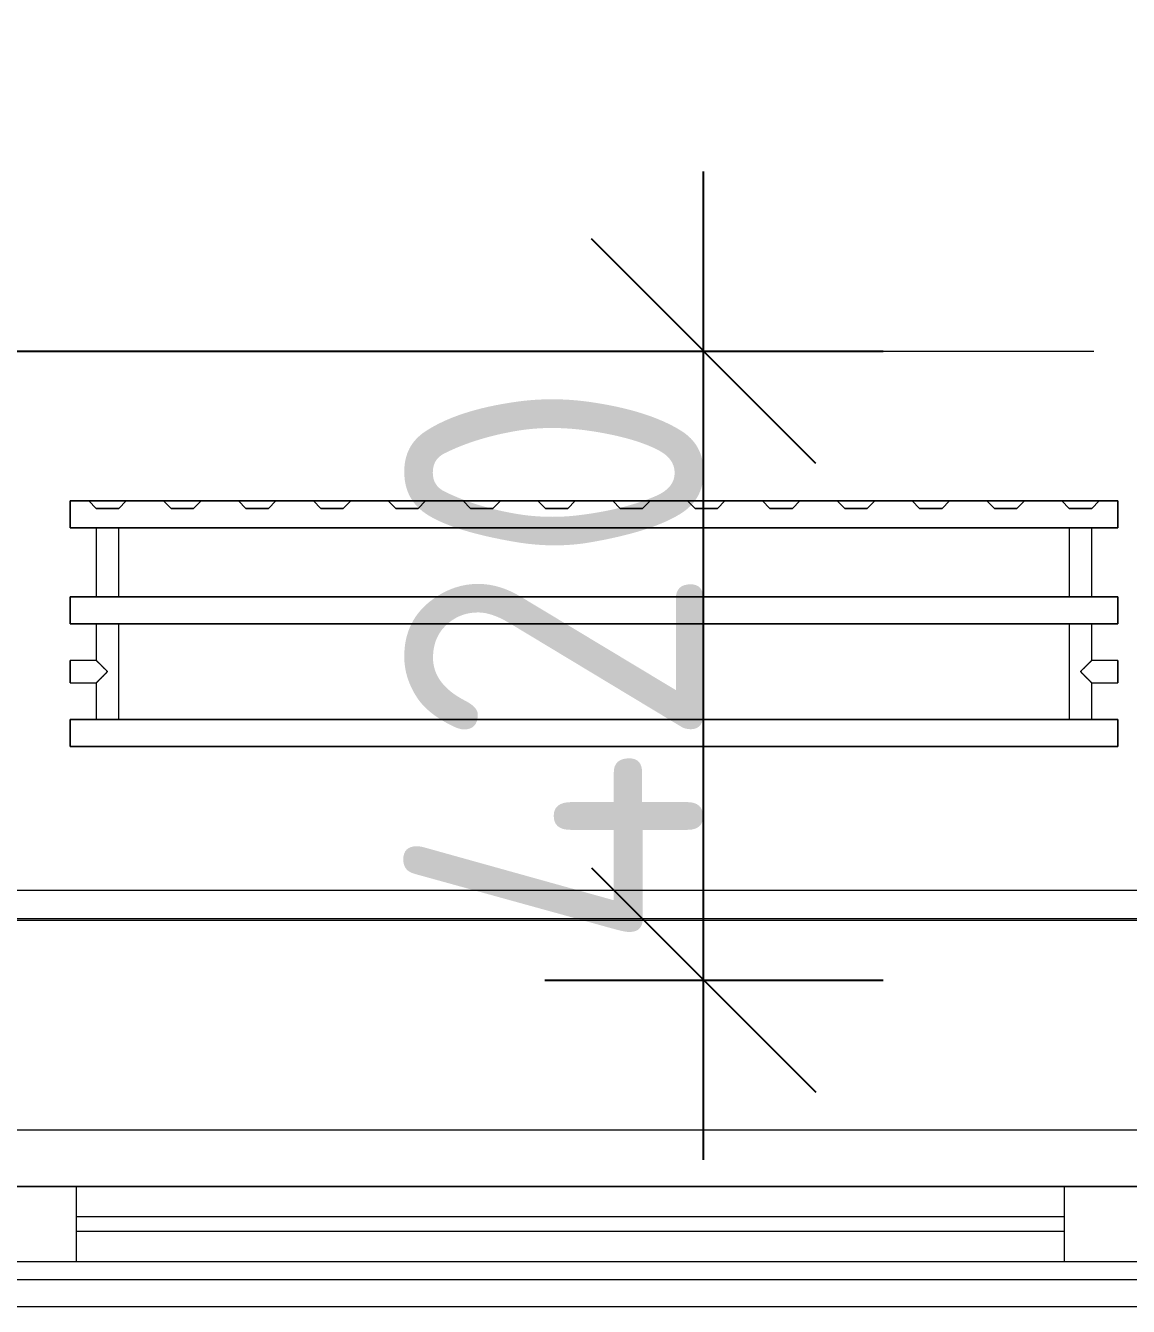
# Model space of a CAD drawing. Header units: millimetres. Extents: x -4029 to 232974, y -8553 to 104777.
# Drawn here: x 26496 to 27233, y -118 to 738 of the extents above; entities that cross this region are included whole.
import ezdxf

# ---------------------------------------------------------------- set-up
doc = ezdxf.new("R2010")
doc.units = ezdxf.units.MM
doc.linetypes.add('ADSK_Штрих_ш2 п1', pattern=[300, 200, -100])
doc.linetypes.add('Осевая', pattern=[3175, 634.9999999999999, -476.25, 1587.5, -476.25])
for name, color, linetype, lineweight in [('5.2) Перег WD5', 3, 'Continuous', 30), ('A-AREA-BNDY', 7, 'Continuous', 9), ('A-DETL-1', 7, 'ADSK_Штрих_ш2 п1', 9), ('A-GLAZ', 7, 'Continuous', 9), ('A-WALL', 7, 'Continuous', 9), ('I-WALL', 7, 'Continuous', 9), ('Оси-2', 7, 'Осевая', 9)]:
    doc.layers.add(name, color=color, linetype=linetype, lineweight=lineweight)
doc.layers.add('A-FLOR-1', color=7, linetype='Continuous', lineweight=9, true_color=0xaaaaaa)
doc.layers.add('M-EQPM-1', color=7, linetype='Continuous', lineweight=9, true_color=0xaaaaaa)
doc.styles.add('ISOCPEUR_1', font='isocpeur.ttf', dxfattribs={"width": 0.9, "height": 200})
doc.dimstyles.new('ISO-2_0_0_9К_Средний_округл2', dxfattribs={"dimscale": 304.8, "dimtxt": 199.196235162063, "dimasz": 0.4921259842519685, "dimexe": 0.3937007874015748, "dimexo": 0, "dimgap": 0, "dimtad": 1, "dimdec": 0, "dimrnd": 10, "dimzin": 0, "dimdsep": 46, "dimtxsty": 'ISOCPEUR_1', "dimblk1": 'OBLIQUE', "dimblk2": 'OBLIQUE', "dimsah": 1, "dimcen": 0.09, "dimdle": 0.3937007874015748, "dimazin": 0, "dimtfac": 1, "dimtdec": 4, "dimtix": 1, "dimtmove": 1, "dimatfit": 3, "dimfxl": 1, "dimtvp": 1, "dimtolj": 1, "dimtzin": 0, "dimarcsym": 2})
doc.dimstyles.new('ISO-2_0_0_9К_Средний_округл2_1', dxfattribs={"dimscale": 304.8, "dimtxt": 199.196235162063, "dimasz": 0.4921259842519685, "dimexe": 0.3937007874015748, "dimexo": 0, "dimgap": 0, "dimtad": 1, "dimdec": 0, "dimrnd": 10, "dimzin": 0, "dimdsep": 46, "dimtxsty": 'ISOCPEUR_1', "dimblk1": 'OBLIQUE', "dimblk2": 'OBLIQUE', "dimsah": 1, "dimcen": 0.09, "dimdle": 0.3937007874015748, "dimazin": 0, "dimtfac": 1, "dimtdec": 4, "dimtix": 1, "dimtmove": 0, "dimatfit": 3, "dimfxl": 1, "dimtvp": 1, "dimtolj": 1, "dimtzin": 0, "dimarcsym": 2})

# ---------------------------------------------------------------- blocks, each defined once
blk = doc.blocks.new('120_Окно_СКБ_1Ст - 120_Окно_СКБ_1Ст 900х2500_h_-V46-План монтажа стен и перегородок 1 этажа в осях 1-12')
at = {"layer": 'A-GLAZ'}
for p, q in [((-450.0000000000072, -126.9999999999679), (-450.0000000000072, -56.9999999999578)), ((-450.0000000000072, -56.9999999999578), (-379.9999999999655, -56.99999999995794)), ((449.999999999992, -56.99999999995914), (-450.0000000000076, -56.99999999995769)), ((-379.9999999999655, -56.99999999995794), (-379.9999999999655, -126.9999999999681)), ((380.000000000048, -126.9999999999693), (380.000000000048, -56.99999999995916)), ((380.000000000048, -56.99999999995916), (449.9999999999924, -56.99999999995929)), ((449.9999999999924, -56.99999999995929), (449.9999999999924, -126.9999999999694)), ((379.999999999989, -86.99999999996878), (-380.0000000000107, -86.99999999996635)), ((-380.0000000000107, -86.99999999996635), (-380.0000000000108, -126.9999999999688)), ((-330.0000000000068, -136.9999999999696), (-330.0000000000063, -86.9999999999665)), ((329.9999999999974, -136.9999999999717), (329.9999999999976, -86.99999999996864)), ((379.9999999999889, -126.9999999999713), (379.999999999989, -86.99999999996878)), ((-330.0000000000065, -106.9999999999643), (329.9999999999974, -106.9999999999664)), ((329.9999999999974, -116.9999999999664), (-330.0000000000065, -116.9999999999643)), ((-379.9999999999655, -126.9999999999681), (-450.0000000000072, -126.9999999999679)), ((-450.0000000000076, -126.9999999999679), (-400.0000000000047, -126.999999999968)), ((-380.0000000000108, -126.9999999999688), (-400.000000000007, -126.9999999999688)), ((-400.000000000007, -126.9999999999688), (-400.000000000007, -136.9999999999693)), ((449.9999999999924, -126.9999999999694), (380.000000000048, -126.9999999999693)), ((399.999999999997, -126.9999999999714), (379.9999999999889, -126.9999999999713)), ((399.9999999999977, -126.9999999999692), (449.999999999992, -126.9999999999693)), ((399.999999999997, -136.9999999999719), (399.999999999997, -126.9999999999714)), ((-400.000000000007, -136.9999999999693), (399.999999999997, -136.9999999999719)), ((399.999999999997, -136.9999999999719), (-400.000000000007, -136.9999999999693))]:
    blk.add_line(p, q, dxfattribs=at)
blk = doc.blocks.new('radiator_prado_classic_z_tip_30_po exemplyaru - Classic Z Тип 30-500-V70-План монтажа стен и перегородок 1 этажа в осях 1-12')
at = {"layer": 'M-EQPM-1'}
for p, q in [((-1.353583911622991e-13, 228), (-1.353583911622991e-13, 210)), ((699.9999999999984, 228), (-1.353583911622991e-13, 228)), ((-1.353583911622991e-13, 210), (-1.353583911622991e-13, 228)), ((-1.353583911622991e-13, 228), (12.50000000001118, 228)), ((12.50000000001118, 228), (37.49999999998723, 228)), ((37.49999999998769, 228), (12.49999999998769, 228)), ((12.49999999998769, 228), (37.49999999998769, 228)), ((12.50000000001238, 227.9999999999982), (17.50000000001238, 222.9999999999981)), ((12.49999999998769, 227.9999999999982), (17.50000000001239, 222.9999999999981)), ((32.50000000001238, 222.9999999999981), (17.50000000001238, 222.9999999999981)), ((17.50000000001238, 222.9999999999981), (32.50000000001238, 222.9999999999981)), ((32.50000000001238, 222.9999999999981), (37.50000000001238, 227.9999999999982)), ((37.49999999998769, 227.9999999999982), (32.50000000001238, 222.9999999999981)), ((37.49999999998723, 228), (62.5000000000141, 228)), ((62.5000000000141, 228), (87.49999999998592, 228)), ((87.4999999999877, 228), (62.49999999998769, 228)), ((62.49999999998769, 228), (87.4999999999877, 228)), ((62.50000000001239, 227.9999999999982), (67.50000000001239, 222.9999999999981)), ((62.49999999998769, 227.9999999999982), (67.50000000001239, 222.9999999999981)), ((82.50000000001239, 222.9999999999981), (67.50000000001239, 222.9999999999981)), ((67.50000000001239, 222.9999999999981), (82.50000000001239, 222.9999999999981)), ((82.50000000001239, 222.9999999999981), (87.50000000001239, 227.9999999999982)), ((87.4999999999877, 227.9999999999982), (82.50000000001239, 222.9999999999981)), ((87.49999999998592, 228), (112.5000000000128, 228)), ((112.5000000000128, 228), (137.4999999999889, 228)), ((137.4999999999877, 228), (112.4999999999877, 228)), ((112.4999999999877, 228), (137.4999999999877, 228)), ((112.5000000000124, 227.9999999999982), (117.5000000000124, 222.9999999999981)), ((112.4999999999877, 227.9999999999982), (117.5000000000124, 222.9999999999981)), ((132.5000000000124, 222.9999999999981), (117.5000000000124, 222.9999999999981)), ((117.5000000000124, 222.9999999999981), (132.5000000000124, 222.9999999999981)), ((132.5000000000124, 222.9999999999981), (137.5000000000124, 227.9999999999982)), ((137.4999999999877, 227.9999999999982), (132.5000000000124, 222.9999999999981)), ((137.4999999999889, 228), (162.5000000000115, 228)), ((162.5000000000115, 228), (187.4999999999876, 228)), ((187.4999999999877, 228), (162.4999999999877, 228)), ((162.4999999999877, 228), (187.4999999999877, 228)), ((162.5000000000124, 227.9999999999982), (167.5000000000124, 222.9999999999981)), ((162.4999999999877, 227.9999999999982), (167.5000000000124, 222.9999999999981)), ((182.5000000000124, 222.9999999999981), (167.5000000000124, 222.9999999999981)), ((167.5000000000124, 222.9999999999981), (182.5000000000124, 222.9999999999981)), ((182.5000000000124, 222.9999999999981), (187.5000000000124, 227.9999999999982)), ((187.4999999999877, 227.9999999999982), (182.5000000000124, 222.9999999999981)), ((187.4999999999876, 228), (212.5000000000102, 228)), ((212.5000000000102, 228), (237.4999999999862, 228)), ((237.4999999999877, 228), (212.4999999999877, 228)), ((212.4999999999877, 228), (237.4999999999877, 228)), ((212.5000000000124, 227.9999999999982), (217.5000000000124, 222.9999999999981)), ((212.4999999999877, 227.9999999999982), (217.5000000000124, 222.9999999999981)), ((232.5000000000124, 222.9999999999981), (217.5000000000124, 222.9999999999981)), ((217.5000000000124, 222.9999999999981), (232.5000000000124, 222.9999999999981)), ((232.5000000000124, 222.9999999999981), (237.5000000000124, 227.9999999999982)), ((237.4999999999877, 227.9999999999982), (232.5000000000124, 222.9999999999981)), ((237.4999999999862, 228), (262.5000000000131, 228)), ((262.5000000000131, 228), (287.4999999999891, 228)), ((287.4999999999877, 228), (262.4999999999877, 228)), ((262.4999999999877, 228), (287.4999999999877, 228)), ((262.5000000000124, 227.9999999999982), (267.5000000000124, 222.9999999999981)), ((262.4999999999877, 227.9999999999982), (267.5000000000124, 222.9999999999981)), ((282.5000000000124, 222.9999999999981), (267.5000000000124, 222.9999999999981)), ((267.5000000000124, 222.9999999999981), (282.5000000000124, 222.9999999999981)), ((282.5000000000124, 222.9999999999981), (287.5000000000124, 227.9999999999982)), ((287.4999999999877, 227.9999999999982), (282.5000000000124, 222.9999999999981)), ((287.4999999999891, 228), (312.5000000000117, 228)), ((312.5000000000117, 228), (337.4999999999878, 228)), ((337.4999999999877, 228), (312.4999999999876, 228)), ((312.4999999999876, 228), (337.4999999999877, 228)), ((312.5000000000123, 227.9999999999982), (317.5000000000123, 222.9999999999981)), ((312.4999999999876, 227.9999999999982), (317.5000000000123, 222.9999999999981)), ((332.5000000000123, 222.9999999999981), (317.5000000000123, 222.9999999999981)), ((317.5000000000123, 222.9999999999981), (332.5000000000123, 222.9999999999981)), ((332.5000000000123, 222.9999999999981), (337.5000000000123, 227.9999999999982)), ((337.4999999999877, 227.9999999999982), (332.5000000000123, 222.9999999999981)), ((337.4999999999878, 228), (362.5000000000105, 228)), ((362.5000000000105, 228), (387.4999999999865, 228)), ((387.4999999999877, 228), (362.4999999999877, 228)), ((362.4999999999877, 228), (387.4999999999877, 228)), ((362.5000000000123, 227.9999999999982), (367.5000000000123, 222.9999999999981)), ((362.4999999999877, 227.9999999999982), (367.5000000000123, 222.9999999999981)), ((382.5000000000123, 222.9999999999981), (367.5000000000123, 222.9999999999981)), ((367.5000000000123, 222.9999999999981), (382.5000000000123, 222.9999999999981)), ((382.5000000000123, 222.9999999999981), (387.5000000000123, 227.9999999999982)), ((387.4999999999877, 227.9999999999982), (382.5000000000123, 222.9999999999981)), ((387.4999999999865, 228), (412.5000000000134, 228)), ((412.5000000000134, 228), (437.4999999999852, 228)), ((437.4999999999877, 228), (412.4999999999877, 228)), ((412.4999999999877, 228), (437.4999999999877, 228)), ((412.5000000000123, 227.9999999999982), (417.5000000000123, 222.9999999999981)), ((412.4999999999877, 227.9999999999982), (417.5000000000123, 222.9999999999981)), ((432.5000000000123, 222.9999999999981), (417.5000000000123, 222.9999999999981)), ((417.5000000000123, 222.9999999999981), (432.5000000000123, 222.9999999999981)), ((432.5000000000123, 222.9999999999981), (437.5000000000123, 227.9999999999982)), ((437.4999999999877, 227.9999999999982), (432.5000000000123, 222.9999999999981)), ((437.4999999999852, 228), (462.500000000012, 228)), ((462.500000000012, 228), (487.4999999999881, 228)), ((487.4999999999877, 228), (462.4999999999877, 228)), ((462.4999999999877, 228), (487.4999999999877, 228)), ((462.5000000000123, 227.9999999999982), (467.5000000000123, 222.9999999999981)), ((462.4999999999877, 227.9999999999982), (467.5000000000123, 222.9999999999981)), ((482.5000000000123, 222.9999999999981), (467.5000000000123, 222.9999999999981)), ((467.5000000000123, 222.9999999999981), (482.5000000000123, 222.9999999999981)), ((482.5000000000123, 222.9999999999981), (487.5000000000123, 227.9999999999982)), ((487.4999999999877, 227.9999999999982), (482.5000000000123, 222.9999999999981)), ((487.4999999999881, 228), (512.5000000000107, 228)), ((512.5000000000107, 228), (537.4999999999868, 228)), ((537.4999999999876, 228), (512.4999999999876, 228)), ((512.4999999999876, 228), (537.4999999999876, 228)), ((512.5000000000124, 227.9999999999982), (517.5000000000124, 222.9999999999981)), ((512.4999999999876, 227.9999999999982), (517.5000000000124, 222.9999999999981)), ((532.5000000000124, 222.9999999999981), (517.5000000000124, 222.9999999999981)), ((517.5000000000124, 222.9999999999981), (532.5000000000124, 222.9999999999981)), ((532.5000000000124, 222.9999999999981), (537.5000000000124, 227.9999999999982)), ((537.4999999999876, 227.9999999999982), (532.5000000000124, 222.9999999999981)), ((537.4999999999868, 228), (562.5000000000138, 228)), ((562.5000000000138, 228), (587.4999999999856, 228)), ((587.4999999999876, 228), (562.4999999999876, 228)), ((562.4999999999876, 228), (587.4999999999876, 228)), ((562.5000000000124, 227.9999999999982), (567.5000000000124, 222.9999999999981)), ((562.4999999999876, 227.9999999999982), (567.5000000000124, 222.9999999999981)), ((582.5000000000124, 222.9999999999981), (567.5000000000124, 222.9999999999981)), ((567.5000000000124, 222.9999999999981), (582.5000000000124, 222.9999999999981)), ((582.5000000000124, 222.9999999999981), (587.5000000000124, 227.9999999999982)), ((587.4999999999876, 227.9999999999982), (582.5000000000124, 222.9999999999981)), ((587.4999999999856, 228), (612.5000000000125, 228)), ((612.5000000000125, 228), (637.4999999999884, 228)), ((637.4999999999877, 228), (612.4999999999877, 228)), ((612.4999999999877, 228), (637.4999999999877, 228)), ((612.4999999999877, 227.9999999999982), (617.5000000000124, 222.9999999999981)), ((617.5000000000123, 222.9999999999981), (612.5000000000124, 227.9999999999982)), ((632.5000000000124, 222.9999999999981), (617.5000000000123, 222.9999999999981)), ((617.5000000000124, 222.9999999999981), (632.5000000000124, 222.9999999999981)), ((632.5000000000124, 222.9999999999981), (637.5000000000124, 227.9999999999982)), ((637.4999999999877, 227.9999999999982), (632.5000000000124, 222.9999999999981)), ((637.4999999999884, 228), (662.500000000011, 228)), ((662.500000000011, 228), (687.4999999999872, 228)), ((687.4999999999877, 228), (662.4999999999877, 228)), ((662.4999999999877, 228), (687.4999999999877, 228)), ((662.5000000000124, 227.9999999999982), (667.5000000000123, 222.9999999999981)), ((662.4999999999877, 227.9999999999982), (667.5000000000124, 222.9999999999981)), ((682.5000000000124, 222.9999999999981), (667.5000000000123, 222.9999999999981)), ((667.5000000000124, 222.9999999999981), (682.5000000000124, 222.9999999999981)), ((682.5000000000124, 222.9999999999981), (687.5000000000124, 227.9999999999982)), ((687.4999999999877, 227.9999999999982), (682.5000000000124, 222.9999999999981)), ((687.4999999999872, 228), (699.9999999999984, 228)), ((699.9999999999984, 210), (699.9999999999984, 228)), ((699.9999999999984, 228), (699.9999999999984, 210)), ((-1.353583911622991e-13, 210), (699.9999999999984, 210)), ((17.49999999999873, 210), (-1.353583911622991e-13, 210)), ((17.50000000003067, 210.0000000000042), (17.50000000003067, 164.0000000000104)), ((17.50000000003067, 210.0000000000042), (17.50000000003067, 164.0000000000104)), ((32.49999999999969, 210), (17.49999999999972, 210)), ((17.49999999999972, 210), (32.49999999999969, 210)), ((32.50000000000024, 210.0000000000001), (17.50000000000026, 210)), ((17.50000000000026, 210), (32.50000000000024, 210.0000000000001)), ((31.49519052838454, 210), (18.50480947161817, 210)), ((32.5000000000316, 164.0000000000104), (32.5000000000316, 210.0000000000042)), ((32.5000000000316, 164.0000000000104), (32.5000000000316, 210.0000000000042)), ((667.4999999999902, 210), (32.49999999999979, 210)), ((667.5000000000258, 210.0000000000042), (667.5000000000258, 164.000000000019)), ((667.5000000000258, 210.0000000000042), (667.5000000000258, 164.000000000019)), ((682.4999999999922, 210.0000000000022), (667.499999999992, 210.0000000000021)), ((667.499999999992, 210.0000000000021), (676.9411428382609, 210.0000000000022)), ((682.4999999999916, 210.0000000000022), (667.4999999999917, 210.0000000000021)), ((667.4999999999917, 210.0000000000021), (682.4999999999916, 210.0000000000022)), ((681.4951905283759, 210), (668.5048094716095, 210)), ((676.9411428382609, 210.0000000000022), (682.4999999999922, 210.0000000000022)), ((682.5000000000267, 164.000000000019), (682.5000000000267, 210.0000000000042)), ((682.5000000000267, 164.000000000019), (682.5000000000267, 210.0000000000042)), ((699.9999999999984, 210), (682.499999999991, 210)), ((700.0000000000052, 164.000000000022), (3.790034952544374e-12, 164.0000000000131)), ((3.790034952544368e-12, 164.0000000000131), (2.980768341629401e-12, 146.0000000000005)), ((2.980768341629401e-12, 146.0000000000005), (3.790034952544368e-12, 164.0000000000131)), ((3.790034952544368e-12, 164.0000000000131), (17.49999999999853, 164.0000000000134)), ((32.49999999999984, 164.0000000000136), (17.49999999999986, 164.0000000000135)), ((17.49999999999986, 164.0000000000134), (32.49999999999984, 164.0000000000134)), ((32.50000000000038, 164.0000000000136), (17.50000000000041, 164.0000000000135)), ((17.50000000000041, 164.0000000000134), (32.50000000000038, 164.0000000000134)), ((18.50480947161791, 164.0000000000134), (31.49519052838433, 164.0000000000136)), ((32.49999999999947, 164.0000000000136), (667.4999999999924, 164.0000000000216)), ((682.4999999999922, 164.0000000000218), (667.4999999999923, 164.0000000000217)), ((667.4999999999923, 164.0000000000216), (682.2444436971602, 164.0000000000217)), ((680.303300858891, 164.0000000000218), (667.4999999999917, 164.0000000000217)), ((667.4999999999917, 164.0000000000216), (682.4999999999918, 164.0000000000217)), ((668.5048094716119, 164.0000000000216), (681.4951905283783, 164.0000000000218)), ((681.4951905283751, 164.0000000000218), (680.303300858891, 164.0000000000218)), ((682.4999999999918, 164.0000000000218), (681.4951905283751, 164.0000000000218)), ((682.2444436971602, 164.0000000000217), (682.4999999999922, 164.0000000000217)), ((682.4999999999936, 164.0000000000218), (700.0000000000052, 164.000000000022)), ((700.0000000000055, 146.000000000022), (700.0000000000052, 164.000000000022)), ((700.0000000000052, 164.000000000022), (700.0000000000055, 146.000000000022)), ((3.011724203361148e-12, 146.0000000000005), (700.0000000000055, 146.000000000022)), ((17.49999999999751, 146.000000000001), (2.97788460557058e-12, 146.0000000000005)), ((17.50000000003067, 145.9999999999971), (17.50000000003067, 121.5005832578202)), ((17.50000000003067, 145.9999999999971), (17.50000000003067, 121.4999999999984)), ((17.49999999999992, 146.0000000000011), (32.49999999999989, 146.0000000000011)), ((32.49999999999989, 146.0000000000015), (17.49999999999992, 146.0000000000014)), ((17.50000000000047, 146.0000000000011), (32.50000000000045, 146.0000000000011)), ((32.50000000000045, 146.0000000000015), (17.50000000000047, 146.0000000000014)), ((31.49519052838332, 146.0000000000014), (18.50480947161695, 146.0000000000011)), ((32.5000000000316, 82.00000000001168), (32.5000000000316, 145.9999999999971)), ((32.5000000000316, 82.00000000001168), (32.5000000000316, 145.9999999999971)), ((667.4999999999887, 146.000000000021), (32.49999999999856, 146.0000000000015)), ((667.5000000000258, 146.0000000000231), (667.5000000000258, 82.00000000002034)), ((667.5000000000258, 146.0000000000231), (667.5000000000258, 82.00000000002034)), ((667.4999999999923, 146.000000000021), (682.4999999999924, 146.0000000000211)), ((682.4999999999924, 146.0000000000215), (667.4999999999923, 146.0000000000214)), ((667.499999999992, 146.000000000021), (668.5048094716087, 146.000000000021)), ((682.4999999999918, 146.0000000000215), (667.499999999992, 146.0000000000214)), ((668.5048094716087, 146.000000000021), (682.4999999999918, 146.0000000000211)), ((681.4951905283745, 146.0000000000214), (668.504809471608, 146.0000000000211)), ((682.5000000000267, 121.500000000007), (682.5000000000267, 146.0000000000231)), ((682.5000000000267, 121.500000000007), (682.5000000000267, 146.0000000000231)), ((700.0000000000055, 146.000000000022), (682.4999999999897, 146.0000000000215)), ((17.50000000003067, 121.5005832578202), (3.465174813754857e-11, 121.5005832578202)), ((17.50000000003067, 121.4999999999984), (3.465174813754857e-11, 121.4999999999984)), ((-1.015187933717312e-13, 121.4999999999997), (-1.015187933717312e-13, 121.2444436971677)), ((-1.015187933717312e-13, 106.4999999999996), (-1.015187933717312e-13, 121.4999999999997)), ((-1.165582281078768e-14, 121.2450269549899), (-1.505095038923698e-14, 120.4957737862051)), ((9.059763036548116e-15, 120.4957737862051), (8.248008404167683e-16, 121.2450269549898)), ((8.248008404167683e-16, 121.2450269549898), (-1.165582281078768e-14, 121.2450269549899)), ((-1.015187933717312e-13, 121.2444436971677), (-1.015187933717312e-13, 106.7555563028317)), ((-1.505207352083505e-14, 120.4952933092115), (-1.619491011567433e-14, 119.303884116721)), ((1.790278780956202e-14, 119.3038841167209), (9.063989830944599e-15, 120.4952933092115)), ((700.0000000000315, 121.500000000007), (682.5000000000267, 121.500000000007)), ((700.0000000000315, 121.4999999999984), (682.5000000000267, 121.4999999999984)), ((699.9999999999999, 121.5000000000102), (699.9999999999999, 106.5000000000102)), ((699.9999999999999, 121.2444436971782), (699.9999999999999, 121.5000000000102)), ((699.9999999999999, 121.500000000001), (699.9999999999999, 121.2444436971691)), ((699.9999999999999, 121.244443697169), (699.9999999999999, 121.500000000001)), ((699.9999999999999, 106.7555563028422), (699.9999999999999, 121.2444436971782)), ((699.9999999999999, 121.2444436971691), (699.9999999999999, 106.755556302833)), ((699.9999999999999, 106.755556302833), (699.9999999999999, 121.244443697169)), ((-1.619490212485079e-14, 119.3033627524967), (-1.500974302522585e-14, 117.7505832578219)), ((2.675123763496699e-14, 117.7505832578218), (1.790614759444643e-14, 119.3033627524967)), ((-1.500898969456303e-14, 117.7500349462617), (-1.15762162965244e-14, 115.9417260960908)), ((3.50021052799164e-14, 115.9417260960907), (2.675402614754281e-14, 117.7500349462617)), ((-1.157486653357033e-14, 115.9411562188376), (-6.128319101959813e-15, 114.0005832578219)), ((4.209310774961041e-14, 114.0005832578218), (3.500443666476734e-14, 115.9411562188375)), ((-6.126413545124231e-15, 113.9999932836935), (9.626833677345343e-16, 112.0594404195529)), ((4.754100494417506e-14, 112.0594404195529), (4.209501315725102e-14, 113.9999932836935)), ((9.651853690041868e-16, 112.0588288792925), (9.213551012683942e-15, 110.2505832578218)), ((5.097453167287652e-14, 110.2505832578218), (4.754245321478359e-14, 112.0588288792925)), ((9.216798383108801e-15, 110.2499447691657), (1.80620008380889e-14, 108.6972823989227)), ((5.215969876332502e-14, 108.6972823989227), (5.097540864870687e-14, 110.2499447691657)), ((1.806637939383802e-14, 108.6966030207544), (3.51399878072341e-14, 106.7561395606538)), ((4.762061145843847e-14, 106.7561395606538), (5.215970868147802e-14, 108.6966030207544)), ((3.51399878072341e-14, 106.7561395606538), (4.762061145843847e-14, 106.7561395606538)), ((-1.015187933717312e-13, 106.7555563028317), (-1.015187933717312e-13, 106.4999999999996)), ((3.465174813754857e-11, 106.5005832578236), (17.50000000003067, 106.5005832578236)), ((3.465174813754857e-11, 106.5000000000018), (17.50000000003067, 106.5000000000018)), ((17.50000000003067, 106.5000000000018), (17.50000000003067, 82.00000000001168)), ((17.50000000003067, 106.5000000000018), (17.50000000003067, 82.00000000001168)), ((682.5000000000267, 82.00000000002034), (682.5000000000267, 106.5000000000104)), ((682.5000000000267, 106.5000000000104), (700.0000000000315, 106.5000000000104)), ((682.5000000000267, 82.00000000002034), (682.5000000000267, 106.5000000000018)), ((682.5000000000267, 106.5000000000018), (700.0000000000315, 106.5000000000018)), ((699.9999999999999, 106.5000000000102), (699.9999999999999, 106.7555563028422)), ((699.9999999999999, 106.755556302833), (699.9999999999999, 106.500000000001)), ((699.9999999999999, 106.500000000001), (699.9999999999999, 106.755556302833)), ((700.0000000000063, 82.00000000002015), (5.008260473005066e-12, 82.00000000001127)), ((4.974420875214485e-12, 82.00000000001127), (3.113242996732872e-12, 64.00000000000118)), ((3.113242996732872e-12, 64.00000000000118), (4.974420875214485e-12, 82.00000000001127)), ((4.974420875214485e-12, 82.00000000001127), (17.49999999999961, 82.0000000000115)), ((32.5000000000001, 82.0000000000117), (17.50000000000013, 82.00000000001167)), ((17.50000000000013, 82.0000000000115), (32.5000000000001, 82.00000000001153)), ((32.50000000000065, 82.0000000000117), (17.50000000000068, 82.00000000001167)), ((17.50000000000068, 82.0000000000115), (32.50000000000065, 82.00000000001153)), ((18.50480947161898, 82.00000000001151), (31.49519052838532, 82.00000000001168)), ((32.50000000000045, 82.00000000001168), (667.4999999999895, 82.00000000001975)), ((682.4999999999924, 82.00000000001994), (667.4999999999925, 82.0000000000199)), ((667.4999999999925, 82.00000000001974), (676.9411428382615, 82.00000000001975)), ((678.7499999999922, 82.00000000001994), (667.499999999992, 82.0000000000199)), ((667.499999999992, 82.00000000001974), (682.4999999999922, 82.00000000001977)), ((668.5048094716091, 82.00000000001975), (681.4951905283754, 82.00000000001992)), ((676.9411428382615, 82.00000000001975), (682.2444436971605, 82.00000000001977)), ((682.4999999999922, 82.00000000001994), (678.7499999999922, 82.00000000001994)), ((682.2444436971605, 82.00000000001977), (682.4999999999924, 82.00000000001977)), ((682.4999999999905, 82.00000000001994), (700.0000000000063, 82.00000000002015)), ((700.0000000000066, 64.00000000002014), (700.0000000000063, 82.00000000002015)), ((700.0000000000063, 82.00000000002015), (700.0000000000066, 64.00000000002014)), ((700.0000000000066, 64.00000000002014), (3.113242996732879e-12, 64.00000000000118)), ((3.147082594523447e-12, 64.00000000000118), (700.0000000000066, 64.00000000002014))]:
    blk.add_line(p, q, dxfattribs=at)
for points, knots in [([(17.77205081869683, 121.2285324391265), (17.72826486787363, 121.2710248955809), (17.65050420164443, 121.3447312140483), (17.53627309010234, 121.4551101151464), (17.50000000000001, 121.4939586576112), (17.5, 121.5005832578219)], [0.8571428571428571, 0.8571428571428571, 0.8571428571428571, 0.8571428571428571, 0.8928571428571428, 0.9285714285714286, 1, 1, 1, 1]), ([(17.5, 121.5005832578219), (17.5, 121.4939586576107), (17.53627309007833, 121.4551101150913), (17.65050420168423, 121.3447312141364), (17.72826486778548, 121.2710248953802), (17.77205081869653, 121.2285324391239)], [0, 0, 0, 0, 0.07142857142857142, 0.1071428571428571, 0.1428571428571428, 0.1428571428571428, 0.1428571428571428, 0.1428571428571428]), ([(17.50000000000056, 121.4999999999997), (17.50658097928878, 121.4999999999997), (17.54537608437393, 121.4637652164756), (17.65570946138091, 121.3496068684272), (17.72939927606513, 121.2718840036124), (17.77188736218061, 121.2281126378194)], [0, 0, 0, 0, 0.07142857142857142, 0.1071428571428571, 0.1428571428571428, 0.1428571428571428, 0.1428571428571428, 0.1428571428571428]), ([(24.9999999999999, 113.9999999999996), (24.5154124925356, 114.4782986486764), (23.5570709230076, 115.446036417837), (22.37279159291939, 116.6265242932587), (21.57212273970964, 117.4283254406884), (21.1228870658762, 117.8746504523324), (20.79508006356451, 118.2050909946771), (20.47327855672152, 118.5284996921098), (20.15633101619165, 118.8427417028127), (19.84864397022449, 119.1481414199511), (19.55565359229878, 119.4445139697822), (19.27311941757149, 119.7294249439335), (18.99902580724917, 120.0001204132718), (18.74045144187919, 120.2557385648147), (18.50548347321281, 120.4945058166292), (18.28908084884501, 120.7147719850961), (18.08758178440262, 120.9133014856642), (17.91063797935412, 121.0869786742358), (17.76624418306501, 121.2330225710535), (17.65570946147128, 121.349606868467), (17.54537608431999, 121.4637652164517), (17.50658097928885, 121.4999999999997), (17.50000000000056, 121.4999999999997)], [0, 0, 0, 0, 0.1428571428571428, 0.2857142857142857, 0.3571428571428571, 0.3928571428571428, 0.4285714285714285, 0.4642857142857143, 0.5, 0.5357142857142857, 0.5714285714285714, 0.6071428571428571, 0.6428571428571428, 0.6785714285714286, 0.7142857142857143, 0.75, 0.7857142857142857, 0.8214285714285714, 0.8571428571428571, 0.8928571428571428, 0.9285714285714286, 1, 1, 1, 1]), ([(17.77188736218061, 121.2281126378194), (17.8143754482961, 121.1843412720265), (17.91063797807383, 121.0869786736695), (18.08758178917944, 120.9133014877778), (18.28908083101562, 120.7147719772074), (18.50548353975088, 120.49450584607), (18.74045119355334, 120.2557384549397), (18.99902673401133, 120.00012082333), (19.2731159588452, 119.7294234135749), (19.55566650043793, 119.4445196811567), (19.84859579638998, 119.1481201048097), (20.25914913905131, 118.7410549677319), (20.6860660244961, 118.3153506532554), (21.12284011079381, 117.8746296764435), (21.57214950849308, 117.4283372848854), (22.37277228428652, 116.6265157499019), (23.08335568030909, 115.9182300146655), (23.55980044936905, 115.4401995506285)], [0.1428571428571428, 0.1428571428571428, 0.1428571428571428, 0.1428571428571428, 0.1785714285714285, 0.2142857142857143, 0.25, 0.2857142857142857, 0.3214285714285714, 0.3571428571428571, 0.3928571428571428, 0.4285714285714285, 0.4642857142857143, 0.5, 0.5714285714285714, 0.6071428571428571, 0.6428571428571428, 0.7142857142857143, 0.8571428571428571, 0.8571428571428571, 0.8571428571428571, 0.8571428571428571]), ([(674.9999999999972, 114.0000000000102), (675.478324669958, 114.4846110905421), (676.4460645319085, 115.4429588998419), (677.6263517812133, 116.6270342437486), (678.4280676192852, 117.4276215342659), (678.874352569104, 117.8768169639568), (679.2047788221192, 118.2046075909235), (679.528189767511, 118.5264102975452), (679.8424442343139, 118.8433714759897), (680.1478648212666, 119.1510803944006), (680.444258716691, 119.4440923118608), (680.7292056014263, 119.7266556477195), (680.9999474524271, 120.0007888369524), (681.2555996875965, 120.2593989414552), (681.4943823194095, 120.4943907770359), (681.7146226011891, 120.7107895169303), (681.9131153521282, 120.9122686070164), (682.0867800934092, 121.0891932175088), (682.2328547990046, 121.2335884785343), (682.3494957983479, 121.3441479562357), (682.4637269098898, 121.4545268573341), (682.4999999999924, 121.4933753997993), (682.4999999999924, 121.5000000000102)], [0, 0, 0, 0, 0.1428571428571428, 0.2857142857142857, 0.3571428571428571, 0.3928571428571428, 0.4285714285714285, 0.4642857142857143, 0.5, 0.5357142857142857, 0.5714285714285714, 0.6071428571428571, 0.6428571428571428, 0.6785714285714286, 0.7142857142857143, 0.75, 0.7857142857142857, 0.8214285714285714, 0.8571428571428571, 0.8928571428571428, 0.9285714285714286, 1, 1, 1, 1]), ([(682.2279491812957, 121.2279491813138), (682.1841632303846, 121.1854567250576), (682.0867800928417, 121.0891932187887), (681.9131153542454, 120.9122686022402), (681.7146225932863, 120.7107895347567), (681.4943823489043, 120.4943907105089), (681.2555995775191, 120.2593991897391), (680.999947863241, 120.0007879103459), (680.7292040682464, 119.7266591058648), (680.4442644385972, 119.4440794058893), (680.1478434668215, 119.1511285601449), (679.7407507513097, 118.7405461052683), (679.3150339256067, 118.3136162143596), (678.8743317549054, 117.8768639111536), (678.4280794853229, 117.4275947699773), (677.6263432221039, 116.6270535491386), (676.9181778754274, 115.9165925474769), (676.4401870162803, 115.4401870162998)], [0.1428571428571428, 0.1428571428571428, 0.1428571428571428, 0.1428571428571428, 0.1785714285714285, 0.2142857142857143, 0.25, 0.2857142857142857, 0.3214285714285714, 0.3571428571428571, 0.3928571428571428, 0.4285714285714285, 0.4642857142857143, 0.5, 0.5714285714285714, 0.6071428571428571, 0.6428571428571428, 0.7142857142857143, 0.8571428571428571, 0.8571428571428571, 0.8571428571428571, 0.8571428571428571]), ([(676.4401870162801, 115.4401870162909), (676.9181794316287, 115.9165890373972), (677.6263517812127, 116.6270342437404), (678.4280676192841, 117.4276215342575), (678.874352569103, 117.8768169639483), (679.2047788221184, 118.2046075909148), (679.5281897675104, 118.5264102975366), (679.8424442343133, 118.8433714759811), (680.1478648212661, 119.1510803943919), (680.4442587166907, 119.4440923118522), (680.7292056014256, 119.7266556477107), (680.9999474524266, 120.0007888369437), (681.255599687596, 120.2593989414463), (681.4943823194088, 120.4943907770271), (681.7146226011891, 120.7107895169215), (681.9131153521273, 120.9122686070074), (682.0867800934091, 121.0891932174998), (682.1841632304723, 121.1854567248501), (682.2279491812953, 121.2279491813046)], [0.1428571428571428, 0.1428571428571428, 0.1428571428571428, 0.1428571428571428, 0.2857142857142857, 0.3571428571428571, 0.3928571428571428, 0.4285714285714285, 0.4642857142857143, 0.5, 0.5357142857142857, 0.5714285714285714, 0.6071428571428571, 0.6428571428571428, 0.6785714285714286, 0.7142857142857143, 0.75, 0.7857142857142857, 0.8214285714285714, 0.8571428571428571, 0.8571428571428571, 0.8571428571428571, 0.8571428571428571]), ([(681.4912919277368, 120.4912919277457), (681.4147880917757, 120.4160602035762), (681.2555995775186, 120.2593991897297), (680.9999478632415, 120.0007879103364), (680.7292040682455, 119.7266591058553), (680.4442644385977, 119.4440794058796), (680.1478434668207, 119.1511285601353), (679.7407507513101, 118.7405461052586), (679.3150339256068, 118.3136162143498), (678.8743317549056, 117.8768639111438), (678.4280794853229, 117.4275947699677), (677.6263432221045, 116.6270535491291), (676.9181778754287, 115.9165925474666), (676.4401870162817, 115.4401870162895)], [0.2857142857142857, 0.2857142857142857, 0.2857142857142857, 0.2857142857142857, 0.3214285714285714, 0.3571428571428571, 0.3928571428571428, 0.4285714285714285, 0.4642857142857143, 0.5, 0.5714285714285714, 0.6071428571428571, 0.6428571428571428, 0.7142857142857143, 0.8571428571428571, 0.8571428571428571, 0.8571428571428571, 0.8571428571428571]), ([(682.4999999999924, 121.5000000000102), (682.4999999999924, 121.4933753997993), (682.4637269099139, 121.4545268572801), (682.3494957983079, 121.344147956326), (682.2717351322066, 121.27044163757), (682.2279491812957, 121.2279491813138)], [0, 0, 0, 0, 0.07142857142857142, 0.1071428571428571, 0.1428571428571428, 0.1428571428571428, 0.1428571428571428, 0.1428571428571428]), ([(682.4999999999919, 121.500000000001), (682.4999999999919, 121.4933753997901), (682.4637269099137, 121.4545268572709), (682.3494957983074, 121.3441479563166), (682.2717351322065, 121.2704416375607), (682.2279491812953, 121.2279491813044)], [0, 0, 0, 0, 0.07142857142857142, 0.1071428571428571, 0.1428571428571428, 0.1428571428571428, 0.1428571428571428, 0.1428571428571428]), ([(682.2279491812953, 121.2279491813046), (682.2717351321185, 121.2704416377591), (682.3494957983476, 121.3441479562266), (682.4637269098897, 121.454526857325), (682.4999999999919, 121.4933753997902), (682.4999999999919, 121.500000000001)], [0.8571428571428571, 0.8571428571428571, 0.8571428571428571, 0.8571428571428571, 0.8928571428571428, 0.9285714285714286, 1, 1, 1, 1]), ([(17.50000000000061, 106.4999999999996), (17.50658097928889, 106.4999999999996), (17.54537608437412, 106.5362347835236), (17.65570946138119, 106.6503931315721), (17.76624418340758, 106.7669774287942), (17.91063797807424, 106.9130213263298), (18.08758178917988, 107.0866985122214), (18.28908083101611, 107.2852280227919), (18.50548353975142, 107.5054941539293), (18.74045119355389, 107.7442615450593), (18.99902673401191, 107.9998791766692), (19.27311595884583, 108.2705765864241), (19.55566650043859, 108.5554803188423), (19.8485957963907, 108.8518798951891), (20.25914913905216, 109.2589450322669), (20.6860660244971, 109.6846493467433), (21.12284011079491, 110.125370323555), (21.57214950849431, 110.571662715113), (22.37277228428779, 111.3734842500964), (23.55707794432822, 112.5539604754874), (24.51541249253561, 113.5217013513229), (24.9999999999999, 113.9999999999996)], [0, 0, 0, 0, 0.07142857142857142, 0.1071428571428571, 0.1428571428571428, 0.1785714285714285, 0.2142857142857143, 0.25, 0.2857142857142857, 0.3214285714285714, 0.3571428571428571, 0.3928571428571428, 0.4285714285714285, 0.4642857142857143, 0.5, 0.5714285714285714, 0.6071428571428571, 0.6428571428571428, 0.7142857142857143, 0.8571428571428571, 1, 1, 1, 1]), ([(19.55764911841529, 119.4429341394017), (19.65454255198602, 119.3470123817816), (19.85215653317013, 119.1517118179518), (20.25924924868059, 118.7411293630746), (20.57853686795809, 118.4209319448926), (20.79639039580881, 118.2041928620055)], [0.4285714285714285, 0.4285714285714285, 0.4285714285714285, 0.4285714285714285, 0.4642857142857143, 0.5, 0.5714285714285714, 0.5714285714285714, 0.5714285714285714, 0.5714285714285714]), ([(22.14691847804612, 116.8536647797883), (21.91552488274433, 117.0850959532892), (21.57193238071301, 117.4282047920819), (21.12564743089362, 117.8774002217724), (20.90536326221633, 118.0959273064166), (20.79639039581495, 118.2041928620146)], [0.2857142857142857, 0.2857142857142857, 0.2857142857142857, 0.2857142857142857, 0.3571428571428571, 0.3928571428571428, 0.4285714285714285, 0.4285714285714285, 0.4285714285714285, 0.4285714285714285]), ([(20.79639039580881, 118.2041928620055), (20.90531715973417, 118.0958233205619), (21.12566824508442, 117.8774471689586), (21.5719205146665, 117.4281780277817), (21.9155217703316, 117.0850889331362), (22.14691847803473, 116.8536647797748)], [0.5714285714285714, 0.5714285714285714, 0.5714285714285714, 0.5714285714285714, 0.6071428571428571, 0.6428571428571428, 0.7142857142857143, 0.7142857142857143, 0.7142857142857143, 0.7142857142857143]), ([(682.4999999999924, 106.5000000000102), (682.4999999999924, 106.5066246002211), (682.4637269099139, 106.5454731427403), (682.3494957983081, 106.6558520436947), (682.2328547991563, 106.7664115218286), (682.0867800928417, 106.910806781232), (681.9131153542456, 107.0877313977804), (681.7146225932865, 107.2892104652641), (681.4943823489047, 107.5056092895119), (681.255599577519, 107.7406008102816), (680.9999478632417, 107.9992120896749), (680.7292040682463, 108.273340894156), (680.4442644385979, 108.5559205941316), (680.1478434668218, 108.848871439876), (679.7407507513105, 109.2594538947528), (679.3150339256068, 109.6863837856617), (678.874331754906, 110.1231360888677), (678.4280794853232, 110.5724052300439), (677.6263432221047, 111.3729464508827), (676.4460676443113, 112.5570481203198), (675.478324669958, 113.5153889094783), (674.9999999999972, 114.0000000000102)], [0, 0, 0, 0, 0.07142857142857142, 0.1071428571428571, 0.1428571428571428, 0.1785714285714285, 0.2142857142857143, 0.25, 0.2857142857142857, 0.3214285714285714, 0.3571428571428571, 0.3928571428571428, 0.4285714285714285, 0.4642857142857143, 0.5, 0.5714285714285714, 0.6071428571428571, 0.6428571428571428, 0.7142857142857143, 0.8571428571428571, 1, 1, 1, 1]), ([(17.50000000000005, 106.5005832578219), (17.50000000000005, 106.5072078580326), (17.53627309007842, 106.5460564005515), (17.65050420168443, 106.6564353015054), (17.72826486778577, 106.7301416202612), (17.77205081869687, 106.7726340765173)], [0, 0, 0, 0, 0.07142857142857142, 0.1071428571428571, 0.1428571428571428, 0.1428571428571428, 0.1428571428571428, 0.1428571428571428]), ([(17.77205081869658, 106.7726340765199), (17.72826486787343, 106.7301416200652), (17.65050420164432, 106.6564353015974), (17.53627309010238, 106.5460564004985), (17.50000000000004, 106.507207858033), (17.50000000000005, 106.5005832578219)], [0.8571428571428571, 0.8571428571428571, 0.8571428571428571, 0.8571428571428571, 0.8928571428571428, 0.9285714285714286, 1, 1, 1, 1]), ([(17.77188736218067, 106.7718873621799), (17.72939927586689, 106.7281159964747), (17.65570946147111, 106.6503931315322), (17.54537608431992, 106.5362347835476), (17.50658097928884, 106.4999999999996), (17.50000000000061, 106.4999999999997)], [0.8571428571428571, 0.8571428571428571, 0.8571428571428571, 0.8571428571428571, 0.8928571428571428, 0.9285714285714286, 1, 1, 1, 1]), ([(22.14672684227259, 111.1467268422729), (21.91526653394125, 110.915303622496), (21.57212273970856, 110.5716745593118), (21.12288706587522, 110.1253495476677), (20.79508006356359, 109.7949090053229), (20.47327855672069, 109.4715003078902), (20.15633101619085, 109.1572582971871), (19.84864397022375, 108.8518585800486), (19.55565359229806, 108.5554860302174), (19.27311941757085, 108.2705750560662), (18.99902580724859, 107.9998795867276), (18.74045144187868, 107.7442614351848), (18.50548347321237, 107.5054941833702), (18.28908084884462, 107.2852280149033), (18.08758178440227, 107.0866985143352), (17.91063797935384, 106.9130213257635), (17.81437544849446, 106.8156587278851), (17.77188736218067, 106.7718873621799)], [0.2857142857142857, 0.2857142857142857, 0.2857142857142857, 0.2857142857142857, 0.3571428571428571, 0.3928571428571428, 0.4285714285714285, 0.4642857142857143, 0.5, 0.5357142857142857, 0.5714285714285714, 0.6071428571428571, 0.6428571428571428, 0.6785714285714286, 0.7142857142857143, 0.75, 0.7857142857142857, 0.8214285714285714, 0.8571428571428571, 0.8571428571428571, 0.8571428571428571, 0.8571428571428571]), ([(17.77205081869687, 106.7726340765173), (17.81583676960797, 106.8151265327734), (17.91321990715103, 106.9113900390422), (18.08688464574743, 107.0883146555906), (18.28537740670704, 107.2897937230739), (18.50561765108908, 107.5061925473217), (18.74440042247478, 107.7411840680911), (19.0000521367527, 107.9997953474844), (19.27079593174844, 108.2739241519653), (19.55573556139717, 108.5565038519407), (19.85215653317395, 108.8494546976848), (20.25924924868529, 109.2600371525615), (20.57853686796363, 109.5802345707426), (20.79639039581497, 109.7969736536292)], [0.1428571428571428, 0.1428571428571428, 0.1428571428571428, 0.1428571428571428, 0.1785714285714285, 0.2142857142857143, 0.25, 0.2857142857142857, 0.3214285714285714, 0.3571428571428571, 0.3928571428571428, 0.4285714285714285, 0.4642857142857143, 0.5, 0.5714285714285714, 0.5714285714285714, 0.5714285714285714, 0.5714285714285714]), ([(20.79639039581497, 109.7969736536292), (20.90531715974064, 109.9053431950725), (21.12566824509153, 110.1237193466754), (21.57192051467499, 110.5729884878512), (21.91552177034095, 110.9160775824961), (22.14691847804616, 111.1475017358556)], [0.5714285714285714, 0.5714285714285714, 0.5714285714285714, 0.5714285714285714, 0.6071428571428571, 0.6428571428571428, 0.7142857142857143, 0.7142857142857143, 0.7142857142857143, 0.7142857142857143]), ([(22.14691847803472, 111.1475017358691), (21.91552488273502, 110.9160705623663), (21.57193238070458, 110.5729617235729), (21.12564743088656, 110.1237662938812), (20.90536326220991, 109.9052392092365), (20.79639039580885, 109.7969736536383)], [0.2857142857142857, 0.2857142857142857, 0.2857142857142857, 0.2857142857142857, 0.3571428571428571, 0.3928571428571428, 0.4285714285714285, 0.4285714285714285, 0.4285714285714285, 0.4285714285714285]), ([(677.8530815219533, 111.1469184780485), (678.084475117254, 110.9154873045468), (678.4280676192845, 110.5723784657538), (678.8743525691034, 110.1231830360629), (679.2047788221187, 109.7953924090965), (679.5281897675106, 109.4735897024746), (679.8424442343137, 109.1566285240301), (680.1478648212662, 108.8489196056193), (680.4442587166913, 108.5559076881591), (680.7292056014263, 108.2733443523005), (680.9999474524271, 107.9992111630675), (681.2555996875965, 107.740601058565), (681.4943823194093, 107.5056092229842), (681.7146226011894, 107.2892104830897), (681.9131153521281, 107.0877313930039), (682.0867800934092, 106.9108067825115), (682.1841632304727, 106.8145432751612), (682.2279491812959, 106.7720508187067)], [0.2857142857142857, 0.2857142857142857, 0.2857142857142857, 0.2857142857142857, 0.3571428571428571, 0.3928571428571428, 0.4285714285714285, 0.4642857142857143, 0.5, 0.5357142857142857, 0.5714285714285714, 0.6071428571428571, 0.6428571428571428, 0.6785714285714286, 0.7142857142857143, 0.75, 0.7857142857142857, 0.8214285714285714, 0.8571428571428571, 0.8571428571428571, 0.8571428571428571, 0.8571428571428571]), ([(677.8530815219539, 111.14691847804), (678.0844751172544, 110.9154873045382), (678.4280676192852, 110.5723784657451), (678.8743525691033, 110.1231830360543), (679.2047788221191, 109.7953924090877), (679.5281897675106, 109.4735897024658), (679.8424442343136, 109.1566285240213), (680.1478648212665, 108.8489196056105), (680.4442587166911, 108.5559076881503), (680.7292056014262, 108.2733443522917), (680.9999474524268, 107.9992111630586), (681.2555996875959, 107.7406010585561), (681.4943823194088, 107.5056092229753), (681.7146226011891, 107.2892104830808), (681.9131153521275, 107.0877313929949), (682.0867800934091, 106.9108067825025), (682.1841632304724, 106.8145432751521), (682.2279491812956, 106.7720508186976)], [0.2857142857142857, 0.2857142857142857, 0.2857142857142857, 0.2857142857142857, 0.3571428571428571, 0.3928571428571428, 0.4285714285714285, 0.4642857142857143, 0.5, 0.5357142857142857, 0.5714285714285714, 0.6071428571428571, 0.6428571428571428, 0.6785714285714286, 0.7142857142857143, 0.75, 0.7857142857142857, 0.8214285714285714, 0.8571428571428571, 0.8571428571428571, 0.8571428571428571, 0.8571428571428571]), ([(682.2279491812957, 106.7720508186975), (682.1841632303845, 106.8145432749537), (682.0867800928413, 106.9108067812225), (681.9131153542454, 107.0877313977711), (681.7146225932856, 107.2892104652546), (681.494382348904, 107.5056092895024), (681.2555995775186, 107.7406008102721), (680.999947863241, 107.9992120896654), (680.7292040682456, 108.2733408941465), (680.4442644385973, 108.555920594122), (680.1478434668207, 108.8488714398663), (679.7407507513102, 109.2594538947431), (679.3150339256057, 109.6863837856519), (678.8743317549051, 110.1231360888578), (678.4280794853225, 110.5724052300339), (678.0844782296575, 110.915494324679), (677.8530815219535, 111.1469184780392)], [0.1428571428571428, 0.1428571428571428, 0.1428571428571428, 0.1428571428571428, 0.1785714285714285, 0.2142857142857143, 0.25, 0.2857142857142857, 0.3214285714285714, 0.3571428571428571, 0.3928571428571428, 0.4285714285714285, 0.4642857142857143, 0.5, 0.5714285714285714, 0.6071428571428571, 0.6428571428571428, 0.7142857142857143, 0.7142857142857143, 0.7142857142857143, 0.7142857142857143]), ([(682.2279491812959, 106.7720508187067), (682.271735132119, 106.7295583622522), (682.349495798348, 106.6558520437846), (682.4637269098898, 106.5454731426863), (682.4999999999925, 106.506624600221), (682.4999999999924, 106.5000000000102)], [0.8571428571428571, 0.8571428571428571, 0.8571428571428571, 0.8571428571428571, 0.8928571428571428, 0.9285714285714286, 1, 1, 1, 1]), ([(682.2279491812956, 106.7720508186976), (682.2717351321186, 106.7295583622432), (682.3494957983477, 106.6558520437757), (682.4637269098897, 106.5454731426771), (682.4999999999923, 106.506624600212), (682.4999999999919, 106.500000000001)], [0.8571428571428571, 0.8571428571428571, 0.8571428571428571, 0.8571428571428571, 0.8928571428571428, 0.9285714285714286, 1, 1, 1, 1]), ([(682.4999999999919, 106.500000000001), (682.4999999999919, 106.5066246002119), (682.4637269099138, 106.5454731427311), (682.349495798308, 106.6558520436853), (682.2717351322067, 106.7295583624413), (682.2279491812957, 106.7720508186975)], [0, 0, 0, 0, 0.07142857142857142, 0.1071428571428571, 0.1428571428571428, 0.1428571428571428, 0.1428571428571428, 0.1428571428571428])]:
    blk.add_open_spline(points, degree=3, knots=knots, dxfattribs=at)
for points in [[(19.55764911841847, 119.4429341394083), (19.46075898839171, 119.5388633482947), (19.27079439856821, 119.7272389055337), (19.00005254756706, 120.0013720947666), (18.74440031239736, 120.259982199269), (18.5056176805842, 120.4949740348496), (18.2853773988038, 120.7113727747439), (18.08688464786502, 120.9128518648296), (17.91321990658362, 121.0897764753218), (17.81583676952003, 121.1860399826721), (17.77205081869683, 121.2285324391265)], [(17.77205081869653, 121.2285324391239), (17.81583676960758, 121.1860399828676), (17.91321990715052, 121.0897764765985), (18.08688464574669, 120.9128518600496), (18.28537740670602, 120.7113727925658), (18.50561765108773, 120.4949739683175), (18.74440042247303, 120.2599824475476), (19.00005213675054, 120.0013711681539), (19.27079593174578, 119.7272423636725), (19.46075568484457, 119.5388558970218), (19.55764911841529, 119.4429341394017)], [(682.2279491812953, 121.2279491813044), (682.1841632303845, 121.1854567250482), (682.0867800928413, 121.0891932187793), (681.9131153542453, 120.9122686022309), (681.7146225932855, 120.7107895347472), (681.567795763698, 120.5665236519153), (681.4912919277368, 120.4912919277457)], [(20.79639039581495, 118.2041928620146), (20.68741752941357, 118.3124584176125), (20.47181023248535, 118.5269935553601), (20.15755576568174, 118.8439547338045), (19.85213517872874, 119.1516636522152), (19.65453924844523, 119.3470049305219), (19.55764911841847, 119.4429341394083)], [(24.9999999999999, 113.9999999999997), (24.5154124925339, 113.5217013513246), (23.55707092300356, 112.5539635821662), (22.60964745893525, 111.6095732818266), (22.14672684227259, 111.1467268422729)], [(23.55981298372598, 115.4407702741223), (23.08182056837692, 115.9171722952287), (22.6097056686497, 116.3908024327866), (22.14691847804612, 116.8536647797883)], [(22.14691847803473, 116.8536647797748), (22.60971189344101, 116.3908164730521), (23.08182212455291, 115.917175805272), (23.5598129837003, 115.4407702740953)], [(22.14691847804616, 111.1475017358556), (22.60971189345659, 111.6103500425744), (23.08182212457864, 112.0839907103445), (23.55981298372597, 112.5603962415216)], [(23.55981298370031, 112.5603962415484), (23.0818205683512, 112.0839942204425), (22.60970566863414, 111.6103640828747), (22.14691847803472, 111.1475017358691)], [(23.55980044936905, 115.4401995506285), (24.03624521842902, 114.9621690865914), (24.51541249253391, 114.4782986486748), (24.9999999999999, 113.9999999999997)], [(24.99999999999986, 114.0005832578219), (24.52167533004594, 114.4851943483611), (24.03780539907504, 114.964368253016), (23.55981298372598, 115.4407702741223)], [(23.5598129837003, 115.4407702740953), (24.03780384284769, 114.9643647429186), (24.52167533003056, 114.4851943483454), (24.99999999999986, 114.0005832578219)], [(23.55981298372597, 112.5603962415216), (24.03780384287331, 113.0368017726987), (24.52167533004594, 113.5159721672827), (24.99999999999986, 114.0005832578219)], [(24.99999999999987, 114.0005832578219), (24.52167533003056, 113.5159721672984), (24.03780539904941, 113.0367982626544), (23.55981298370031, 112.5603962415484)], [(676.4401870162803, 115.4401870162998), (675.9621961571333, 114.9637814851227), (675.478324669957, 114.484611090543), (674.9999999999972, 114.0000000000102)], [(676.4401870162817, 115.4401870162895), (675.9621961571347, 114.9637814851124), (675.4783246699579, 114.4846110905331), (674.9999999999974, 114.000000000001)], [(674.9999999999972, 114.000000000001), (675.4783246699569, 114.484611090534), (675.9621946009314, 114.9637849951846), (676.4401870162801, 115.4401870162909)], [(674.9999999999974, 114.0000000000102), (675.4783246699569, 113.5153889094772), (676.446064531906, 112.557041100176), (677.3902943313518, 111.6097808250518), (677.8530815219533, 111.1469184780485)], [(674.9999999999974, 114.000000000001), (675.478324669958, 113.515388909469), (676.4460645319085, 112.557041100169), (677.3902943313525, 111.6097808250436), (677.8530815219539, 111.14691847804)], [(677.8530815219535, 111.1469184780392), (677.3902881065455, 111.6097667847596), (676.4460676443094, 112.5570481203084), (675.4783246699568, 113.5153889094681), (674.999999999997, 114.000000000001)], [(20.79639039580885, 109.7969736536383), (20.6874175294078, 109.6887080980401), (20.47181023248021, 109.4741729602918), (20.15755576567733, 109.1572117818469), (19.85213517872501, 108.8495028634356), (19.55574128330033, 108.5564909459751), (19.27079439856563, 108.273927610116), (19.00005254756497, 107.9997944208828), (18.7444003123957, 107.7411843163799), (18.50561768058292, 107.5061924807988), (18.28537739880286, 107.289793740904), (18.08688464786438, 107.0883146508177), (17.91321990658321, 106.9113900403251), (17.81583676951972, 106.8151265329745), (17.77205081869658, 106.7726340765199)]]:
    blk.add_open_spline(points, degree=3, dxfattribs=at)
blk = doc.blocks.new('_Oblique')
at = {"color": 0, "linetype": 'ByBlock', "lineweight": -2}
blk.add_line((-0.5, -0.5), (0.5, 0.5), dxfattribs=at)
blk = doc.blocks.new('DIMBLOCK28-План монтажа стен и перегородок 1 этажа в осях 1-12')
at = {"layer": '5.2) Перег WD5', "color": 0, "lineweight": -2, "transparency": 16777216}
for p, q in [((26159.99999281988, 499.9999999982765), (26159.99999281988, 910.4507028392835)), ((26409.99995242104, 721.9999999982472), (26409.99995242104, 910.4507028392835)), ((26039.99999281988, 790.4507028392835), (26529.99995242104, 790.4507028392835))]:
    blk.add_line(p, q, dxfattribs=at)
at = {"layer": 'Defpoints', "color": 0, "transparency": 16777216}
for p in [(26409.99995242104, 790.4507028392835), (26409.99995242104, 721.9999999982472), (26159.99999281988, 499.9999999982765)]:
    blk.add_point(p, dxfattribs=at)
at = {"layer": '5.2) Перег WD5', "color": 0, "lineweight": -2, "transparency": 16777216, "xscale": 150, "yscale": 150, "zscale": 150, "rotation": 180}
blk.add_blockref('_Oblique', (26159.99999281988, 790.4507028392835), dxfattribs=at)
at = {"layer": '5.2) Перег WD5', "color": 0, "lineweight": -2, "transparency": 16777216, "xscale": 150, "yscale": 150, "zscale": 150}
blk.add_blockref('_Oblique', (26409.99995242104, 790.4507028392835), dxfattribs=at)
at = {"layer": '5.2) Перег WD5', "color": 0, "transparency": 16777216, "insert": (25632.38395960566, 1185.075185453252), "char_height": 200, "width": 455.0867834087132, "attachment_point": 1, "line_spacing_factor": 1.149209049011902, "style": 'ISOCPEUR_1'}
blk.add_mtext('\\A1;250', dxfattribs=at)
blk = doc.blocks.new('DIMBLOCK29-План монтажа стен и перегородок 1 этажа в осях 1-12')
at = {"layer": '5.2) Перег WD5', "color": 0, "lineweight": -2, "transparency": 16777216}
for p, q in [((26949.22220806242, -20.00000000173116), (26949.22220806242, 639.9999999982729)), ((26428.50232840635, 519.9999999982728), (27069.22220806242, 519.9999999982729)), ((26843.15619088438, 99.99999999826885), (27069.22220806242, 99.99999999826889))]:
    blk.add_line(p, q, dxfattribs=at)
at = {"layer": 'Defpoints', "color": 0, "transparency": 16777216}
for p in [(26428.50232840635, 519.9999999982728), (26949.22220806242, 519.9999999982729), (26843.15619088438, 99.99999999826885)]:
    blk.add_point(p, dxfattribs=at)
at = {"layer": '5.2) Перег WD5', "color": 0, "lineweight": -2, "transparency": 16777216, "xscale": 150, "yscale": 150, "zscale": 150}
for p, rotation in [((26949.22220806242, 519.9999999982729), 90), ((26949.22220806242, 99.99999999826888), 270)]:
    blk.add_blockref('_Oblique', p, dxfattribs=dict(at, rotation=rotation))
at = {"layer": '5.2) Перег WD5', "color": 0, "transparency": 16777216, "insert": (26849.22220806242, 309.9999999982631), "char_height": 200, "width": 478.0709643889512, "attachment_point": 5, "rotation": 90, "style": 'ISOCPEUR_1'}
blk.add_mtext('\\A1;420', dxfattribs=at)

msp = doc.modelspace()

# ---------------------------------------------------------------- linework, layer by layer
at = {"layer": 'A-AREA-BNDY', "flags": 128}
msp.add_lwpolyline([(27539.00005143134, 7659.000005334666), (26180.99998799715, 7659.000005334671), (26180.99998799715, 6969.000005334707), (24988.99997886473, 6969.000005334711), (24988.99997886473, 7679.000005334706), (22530.99997886474, 7679.000005334713), (22530.99997886474, 7279.000005334712), (21888.99997886473, 7279.000005334715), (21888.99997886473, 7659.000005334712), (20731.00003733418, 7659.000005334716), (20731.00003733417, 140.9999999982949), (21888.99997886472, 140.9999999982907), (21888.99997886472, 520.9999999982878), (22655.9999858423, 520.9999999982853), (22655.9999858423, 140.9999999982878), (25538.99999281987, 140.9999999982785), (25538.99999281987, 520.9999999982764), (26429.50232840633, 520.9999999982733), (26429.50232840633, 140.9999999982837), (29188.74345480137, 140.9999999982748), (29188.74345480137, 520.9999999982648), (29388.74345480136, 520.9999999982641), (29388.74345480136, 6962.000005334688), (27539.00005143134, 6962.000005334695)], close=True, dxfattribs=at)
at = {"layer": 'A-DETL-1'}
msp.add_line((22509.99997886472, 519.9999999982851), (29409.99997886472, 519.9999999982629), dxfattribs=at)
at = {"layer": 'A-FLOR-1'}
msp.add_line((26428.50232840633, 159.9999999982754), (29189.74345480137, 159.9999999982679), dxfattribs=at)
at = {"layer": 'A-WALL'}
msp.add_line((26409.99995242103, -100.0000000017252), (27309.99995242103, -100.0000000017281), dxfattribs=at)
at = {"layer": 'I-WALL'}
msp.add_line((26409.99995242103, 139.9999999982761), (29209.74345480137, 139.999999998267), dxfattribs=at)
at = {"layer": 'Оси-2'}
msp.add_line((-728.7493767321512, -2.653908963695769e-09), (36035.97228524549, -2.772675199626822e-09), dxfattribs=at)

# ---------------------------------------------------------------- block references
at = {"layer": 'A-GLAZ', "rotation": 180}
msp.add_blockref('120_Окно_СКБ_1Ст - 120_Окно_СКБ_1Ст 900х2500_h_-V46-План монтажа стен и перегородок 1 этажа в осях 1-12', (26859.99995242103, -175.0000000017266), dxfattribs=at)
at = {"layer": 'M-EQPM-1'}
msp.add_blockref('radiator_prado_classic_z_tip_30_po exemplyaru - Classic Z Тип 30-500-V70-План монтажа стен и перегородок 1 этажа в осях 1-12', (26525.99349987937, 191.9999999982628), dxfattribs=at)

# ---------------------------------------------------------------- dimensions: what is measured, and where the dimension line sits
at = {"layer": '5.2) Перег WD5', "color": 18, "true_color": 0x000000}
dim = msp.add_linear_dim(base=(26409.99995242104, 790.4507028392835), p1=(26159.99999281988, 499.9999999982765), p2=(26409.99995242104, 721.9999999982472), dimstyle='ISO-2_0_0_9К_Средний_округл2', override={"dimpost": '<>', "dimfxl": 334.3411129379214}, dxfattribs=at)
dim.commit()
dim.dimension.update_dxf_attribs({"geometry": 'DIMBLOCK28-План монтажа стен и перегородок 1 этажа в осях 1-12', "text_midpoint": (25859.92735131002, 918.4085187865851), "dimtype": 160})
dim = msp.add_linear_dim(base=(26949.22220806242, 519.9999999982729), p1=(26843.15619088437, 99.99999999826879), p2=(26428.50232840633, 519.9999999982725), angle=89.99999999999991, dimstyle='ISO-2_0_0_9К_Средний_округл2_1', override={"dimpost": '<>', "dimfxl": 590.20151276319}, dxfattribs=at)
dim.commit()
dim.dimension.update_dxf_attribs({"geometry": 'DIMBLOCK29-План монтажа стен и перегородок 1 этажа в осях 1-12', "text_midpoint": (26849.22220806242, 309.9999999982631)})

doc.saveas('drawing.dxf')
